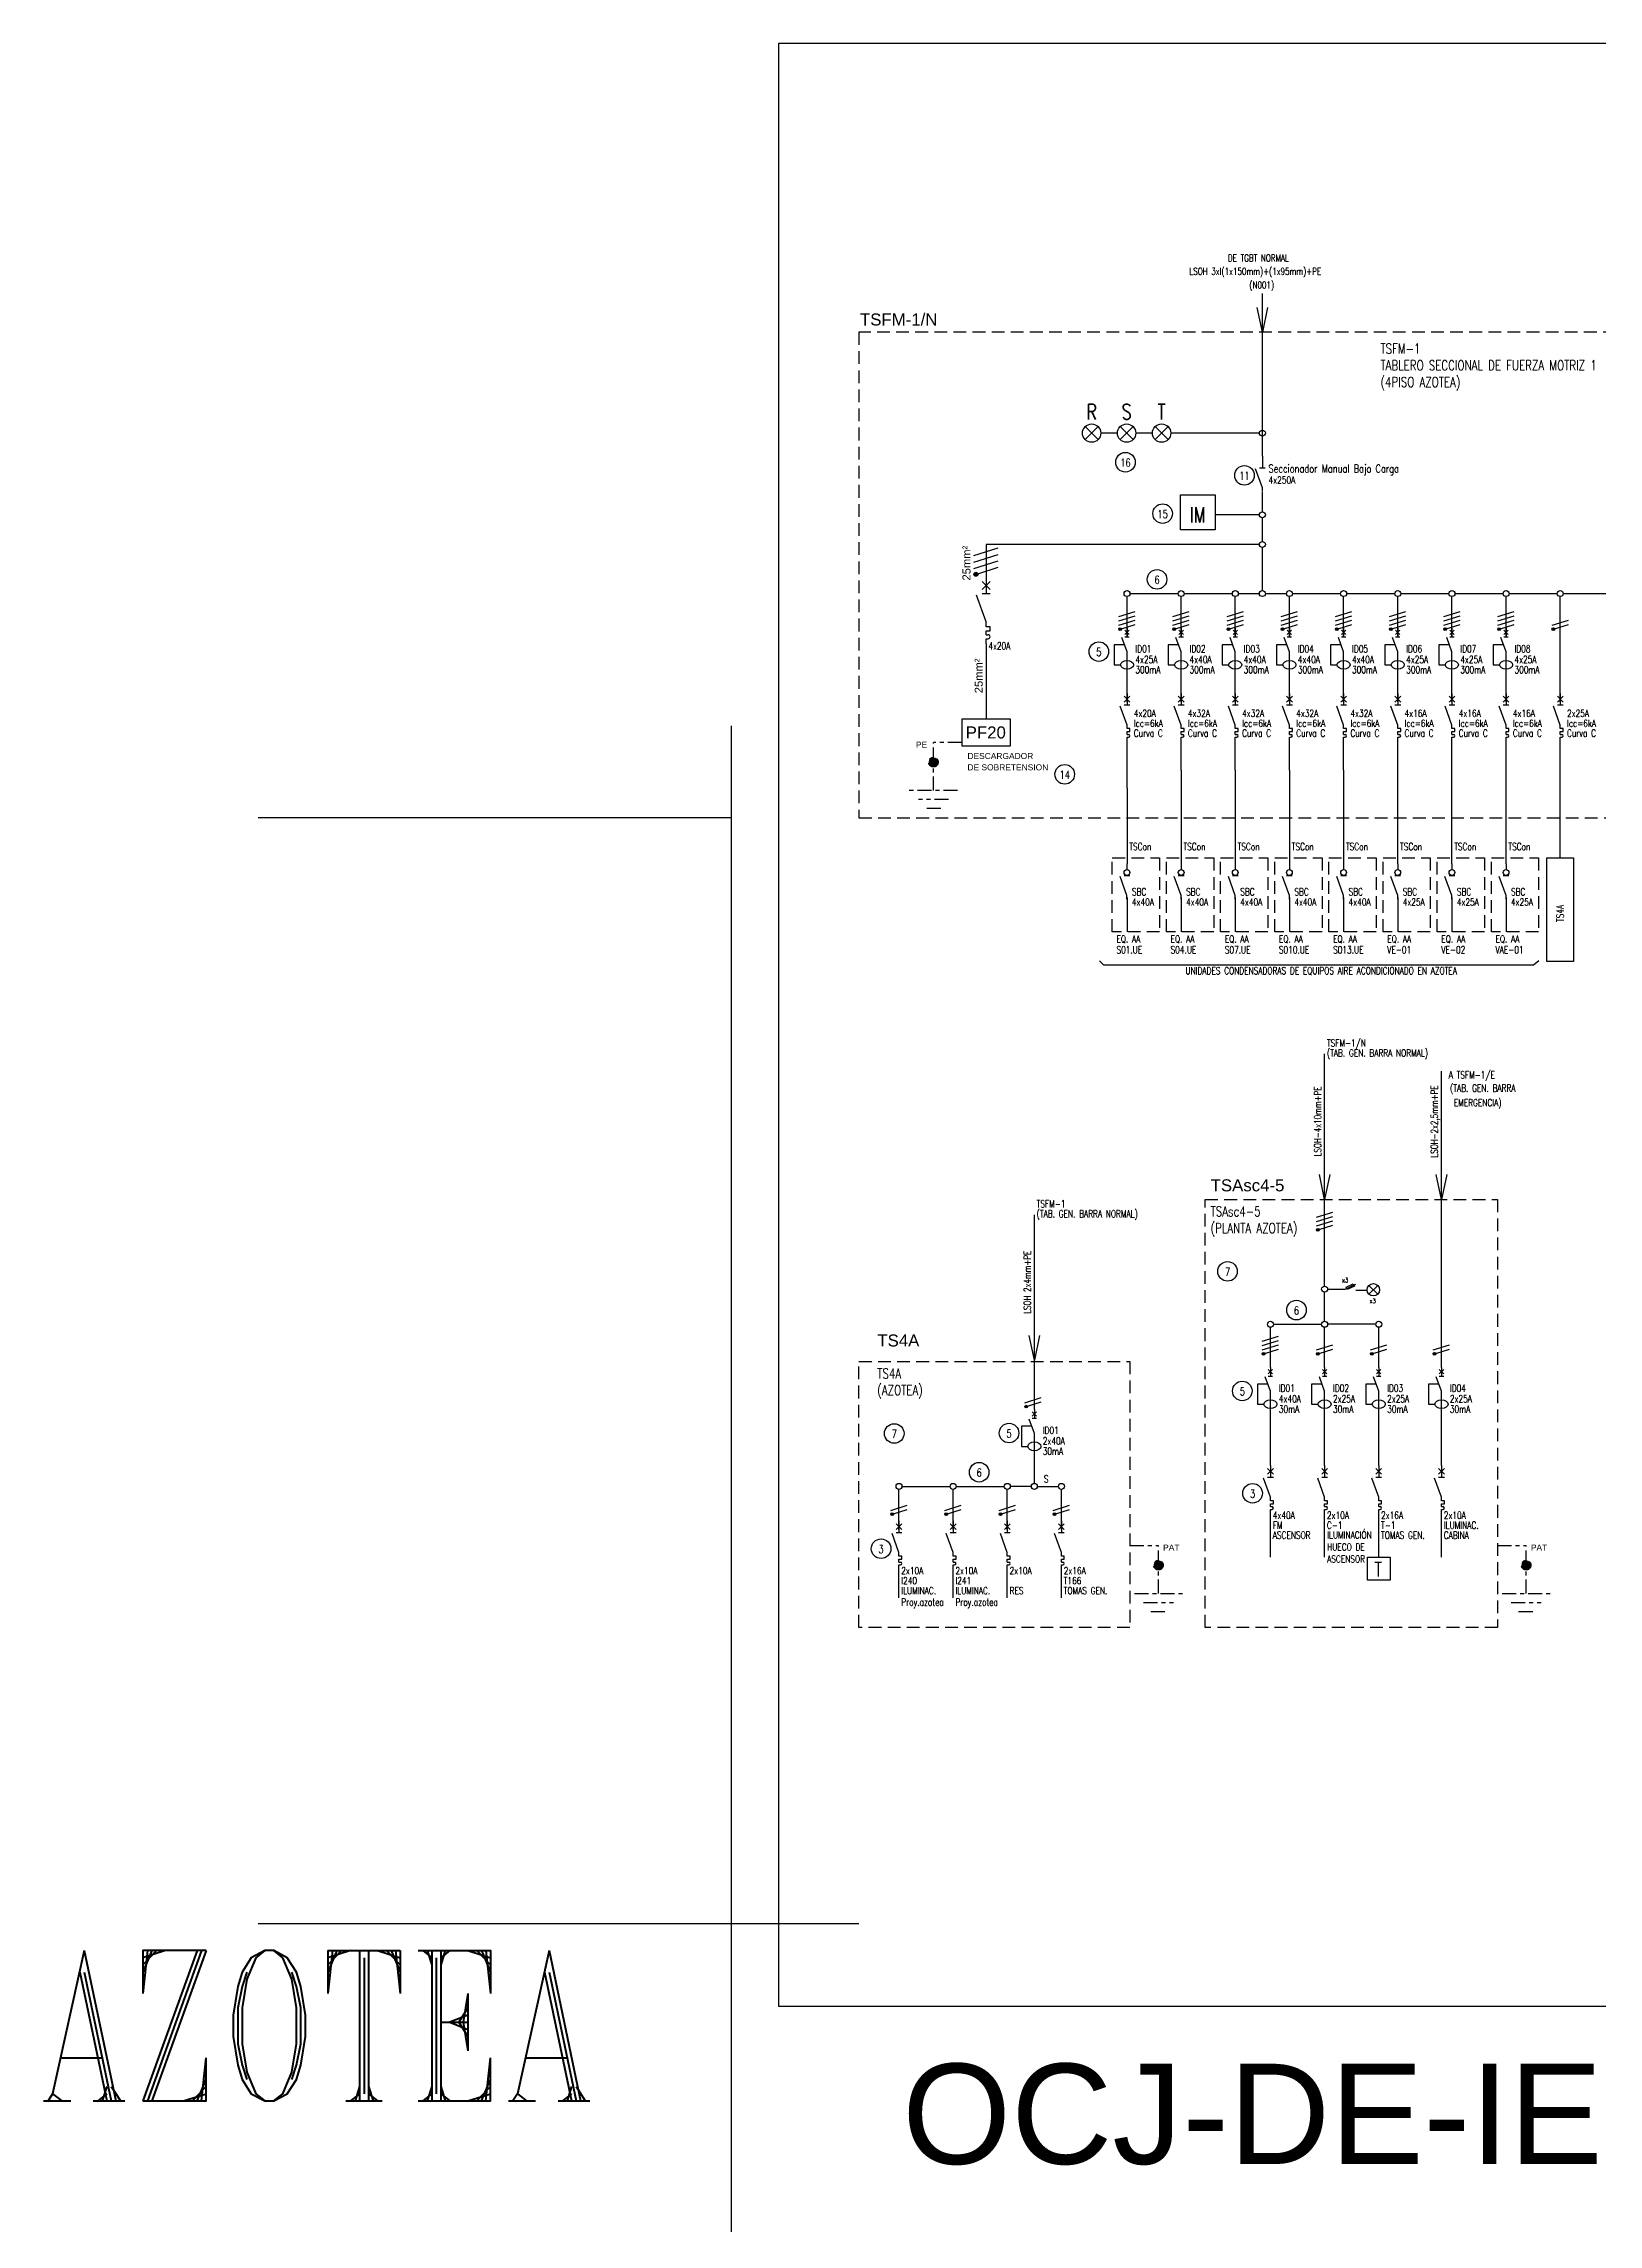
# Model space of a CAD drawing. Extents: x 3521 to 3783, y 1252 to 1654.
# Drawn here: x 3558 to 3596.7, y 1600.1 to 1654.5 of the extents above; entities that cross this region are included whole.
import ezdxf
from ezdxf.enums import TextEntityAlignment as Align

# ---------------------------------------------------------------- set-up
doc = ezdxf.new("R2010")
doc.units = 0
doc.linetypes.add('OCJ-ESQUEMAS UNIFILARES-CORREGIDOS IDO-REV.br$0$DASHED', pattern=[19.05, 12.7, -6.35])
doc.linetypes.add('OCJ-ESQUEMAS UNIFILARES-CORREGIDOS IDO-REV.br$0$EJE_5', pattern=[7.1, 5, -1, 0.1, -1])
for name, color, linetype in [('OCJ-ESQUEMAS UNIFILARES-CORREGIDOS IDO-REV.br$0$00-IE', 1, 'Continuous'), ('OCJ-ESQUEMAS UNIFILARES-CORREGIDOS IDO-REV.br$0$00-IE-CABLES', 10, 'Continuous'), ('OCJ-ESQUEMAS UNIFILARES-CORREGIDOS IDO-REV.br$0$01-ELE-APARATOS', 170, 'Continuous'), ('OCJ-ESQUEMAS UNIFILARES-CORREGIDOS IDO-REV.br$0$CABLES', 10, 'Continuous'), ('OCJ-ESQUEMAS UNIFILARES-CORREGIDOS IDO-REV.br$0$ELECTRIC', 4, 'Continuous'), ('OCJ-ESQUEMAS UNIFILARES-CORREGIDOS IDO-REV.br$0$NOMBRE DE PLANOS', 6, 'Continuous'), ('OCJ-ESQUEMAS UNIFILARES-CORREGIDOS IDO-REV.br$0$PAT', 80, 'Continuous'), ('OCJ-ESQUEMAS UNIFILARES-CORREGIDOS IDO-REV.br$0$TEXTO', 7, 'Continuous'), ('OCJ-ESQUEMAS UNIFILARES-CORREGIDOS IDO-REV.br$0$Textos', 4, 'Continuous')]:
    doc.layers.add(name, color=color, linetype=linetype)
doc.styles.add('OCJ-ESQUEMAS UNIFILARES-CORREGIDOS IDO-REV.br$0$ARIAL', font='arial.ttf', dxfattribs={"height": 0.2})
doc.styles.add('OCJ-ESQUEMAS UNIFILARES-CORREGIDOS IDO-REV.br$0$COTAS', font='sanss___.ttf', dxfattribs={"width": 0.7})
doc.styles.add('OCJ-ESQUEMAS UNIFILARES-CORREGIDOS IDO-REV.br$0$Electricidad', font='ROMANS.SHX', dxfattribs={"width": 0.75, "height": 0.175})
doc.styles.add('OCJ-ESQUEMAS UNIFILARES-CORREGIDOS IDO-REV.br$0$ROMANT', font='ROMANT.shx', dxfattribs={"width": 0.7})
doc.styles.add('OCJ-ESQUEMAS UNIFILARES-CORREGIDOS IDO-REV.br$0$Standard', font='arial.ttf')

# ---------------------------------------------------------------- blocks, each defined once
blk = doc.blocks.new('OCJ-ESQUEMAS UNIFILARES-CORREGIDOS IDO-REV.br$0$Unif-Interruptor-Term')
for p, q in [((0, -1.013), (0.045, -1.013)), ((0, -1.103), (0.045, -1.103))]:
    blk.add_line(p, q)
for points in [[(-0.09, 0.177), (0.09, -0.003)], [(-0.09, -0.003), (0.09, 0.177)], [(0, 0.267), (0, -0.093)], [(0, -0.72), (-0.215, -0.128)], [(-0.09, -0.093), (0.09, -0.093)], [(0, -0.833), (0, -0.72)], [(0, -0.923), (0.09, -0.923), (0.09, -0.833), (0, -0.833)], [(0, -1.013), (0, -0.923)], [(0, -1.215), (0, -1.103)]]:
    blk.add_lwpolyline(points)
blk.add_arc((0.045, -1.058), 0.045, 270, 90)
blk = doc.blocks.new('OCJ-ESQUEMAS UNIFILARES-CORREGIDOS IDO-REV.br$0$Unif-Interruptor-Dif')
for points in [[(-0.068, 0.11), (0.068, -0.025)], [(-0.068, -0.025), (0.068, 0.11)], [(0, 0.177), (0, -0.093)], [(-0.081, -0.343), (-0.405, -0.343), (-0.405, -0.97), (-0.202, -0.97)], [(0, -0.565), (-0.162, -0.121)], [(-0.068, -0.093), (0.068, -0.093)], [(0, -1.308), (0, -0.565)]]:
    blk.add_lwpolyline(points)
blk.add_ellipse((0, -0.97), major_axis=(0.203, 0), ratio=0.670814)
blk = doc.blocks.new('OCJ-ESQUEMAS UNIFILARES-CORREGIDOS IDO-REV.br$0$ITM')
at = {"layer": 'OCJ-ESQUEMAS UNIFILARES-CORREGIDOS IDO-REV.br$0$01-ELE-APARATOS'}
for p, q in [((0, 0.225), (0.05, 0.225)), ((0, 0.125), (0.05, 0.125))]:
    blk.add_line(p, q, dxfattribs=at)
for points in [[(0, 1.65), (0, 1.25)], [(0, 0.55), (-0.239, 1.208)], [(-0.1, 1.55), (0.1, 1.35)], [(-0.1, 1.35), (0.1, 1.55)], [(-0.1, 1.25), (0.1, 1.25)], [(0, 0.425), (0, 0.55)], [(0, 0.325), (0.1, 0.325), (0.1, 0.425), (0, 0.425)], [(0, 0.225), (0, 0.325)], [(0, 0), (0, 0.125)]]:
    blk.add_lwpolyline(points, dxfattribs=at)
blk.add_arc((0.05, 0.175), 0.05, 270, 90, dxfattribs=at)
blk = doc.blocks.new('OCJ-ESQUEMAS UNIFILARES-CORREGIDOS IDO-REV.br$0$SBC')
at = {"layer": 'OCJ-ESQUEMAS UNIFILARES-CORREGIDOS IDO-REV.br$0$01-ELE-APARATOS'}
for points in [[(3994.316, 1556.345), (3994.316, 1556.201)], [(3994.316, 1555.554), (3994.144, 1556.028)], [(3994.244, 1556.057), (3994.388, 1556.057)], [(3994.316, 1555.464), (3994.316, 1555.554)]]:
    blk.add_lwpolyline(points, dxfattribs=at)
blk.add_circle((3994.316, 1556.129), 0.072, dxfattribs=at)
blk = doc.blocks.new('OCJ-ESQUEMAS UNIFILARES-CORREGIDOS IDO-REV.br$0$A$C7AFF483F')
for points in [[(0, 0.09), (-0.172, 0.564)], [(-0.072, 0.592), (0.072, 0.592)], [(0, 0.88), (0, 0.592)], [(0, 0), (0, 0.09)]]:
    blk.add_lwpolyline(points)

msp = doc.modelspace()

# ---------------------------------------------------------------- hatches: boundary and pattern name
at = {"layer": 'OCJ-ESQUEMAS UNIFILARES-CORREGIDOS IDO-REV.br$0$00-IE-CABLES'}
for points in [[(3584.778, 1639.836, 1), (3584.833, 1639.876, 1)], [(3586.128, 1639.836, 1), (3586.183, 1639.876, 1)], [(3587.478, 1639.836, 1), (3587.533, 1639.876, 1)], [(3588.828, 1639.836, 1), (3588.883, 1639.876, 1)], [(3590.178, 1639.836, 1), (3590.233, 1639.876, 1)], [(3591.528, 1639.836, 1), (3591.583, 1639.876, 1)], [(3592.878, 1639.836, 1), (3592.933, 1639.876, 1)], [(3594.228, 1639.836, 1), (3594.283, 1639.876, 1)], [(3595.578, 1639.836, 1), (3595.633, 1639.876, 1)], [(3589.704, 1624.857, 1), (3589.759, 1624.897, 1)], [(3588.354, 1621.767, 1), (3588.409, 1621.807, 1)], [(3589.704, 1621.767, 1), (3589.759, 1621.807, 1)], [(3591.054, 1621.767, 1), (3591.109, 1621.807, 1)], [(3592.618, 1621.767, 1), (3592.673, 1621.807, 1)], [(3582.436, 1620.45, 1), (3582.491, 1620.49, 1)], [(3579.094, 1617.766, 1), (3579.148, 1617.806, 1)], [(3580.444, 1617.766, 1), (3580.498, 1617.806, 1)], [(3581.794, 1617.766, 1), (3581.848, 1617.806, 1)], [(3583.144, 1617.766, 1), (3583.198, 1617.806, 1)]]:
    msp.add_hatch(color=256, dxfattribs=at).paths.add_polyline_path(points)
at = {"layer": 'OCJ-ESQUEMAS UNIFILARES-CORREGIDOS IDO-REV.br$0$CABLES'}
msp.add_hatch(color=256, dxfattribs=at).paths.add_polyline_path([(3581.249, 1641.254, 1), (3581.169, 1641.195, 1)])
at = {"layer": 'OCJ-ESQUEMAS UNIFILARES-CORREGIDOS IDO-REV.br$0$PAT', "linetype": 'OCJ-ESQUEMAS UNIFILARES-CORREGIDOS IDO-REV.br$0$EJE_5', "ltscale": 0.07}
h = msp.add_hatch(color=256, dxfattribs=at)
h.paths.add_polyline_path([(3580.03, 1636.539), (3580.27, 1636.539, 1)])
h.paths.add_polyline_path([(3580.27, 1636.539), (3580.15, 1636.539), (3580.15, 1636.419, 0.414214)])
h.paths.add_polyline_path([(3580.15, 1636.539), (3580.03, 1636.539, 0.414214), (3580.15, 1636.419)])
h = msp.add_hatch(color=256, dxfattribs=at)
h.paths.add_polyline_path([(3585.88, 1616.518), (3585.64, 1616.518, -1)])
h.paths.add_polyline_path([(3585.64, 1616.518), (3585.76, 1616.518), (3585.76, 1616.398, -0.414214)])
h.paths.add_polyline_path([(3585.76, 1616.518), (3585.88, 1616.518, -0.414214), (3585.76, 1616.398)])
h = msp.add_hatch(color=256, dxfattribs=at)
h.paths.add_polyline_path([(3595.048, 1616.518), (3594.808, 1616.518, -1)])
h.paths.add_polyline_path([(3594.808, 1616.518), (3594.928, 1616.518), (3594.928, 1616.398, -0.414214)])
h.paths.add_polyline_path([(3594.928, 1616.518), (3595.048, 1616.518, -0.414214), (3594.928, 1616.398)])

# ---------------------------------------------------------------- linework, layer by layer
at = {"layer": 'OCJ-ESQUEMAS UNIFILARES-CORREGIDOS IDO-REV.br$0$00-IE'}
for p, q in [((3588.278, 1641.968), (3581.463, 1641.968)), ((3581.463, 1641.968), (3581.463, 1641.142)), ((3581.463, 1639.492), (3581.463, 1637.621))]:
    msp.add_line(p, q, dxfattribs=at)
for points in [[(3589.977, 1623.4), (3590.413, 1623.4), (3590.682, 1623.525)], [(3590.685, 1623.378), (3590.963, 1623.378)]]:
    msp.add_lwpolyline(points, dxfattribs=at)
msp.add_lwpolyline([(3590.437, 1623.446), (3590.618, 1623.529), (3590.645, 1623.471), (3590.464, 1623.388)], close=True, dxfattribs=at)
at = {"layer": 'OCJ-ESQUEMAS UNIFILARES-CORREGIDOS IDO-REV.br$0$00-IE-CABLES'}
for p, q in [((3588.352, 1644.168), (3588.352, 1645.17)), ((3584.737, 1644.743), (3584.323, 1644.743)), ((3585.609, 1644.743), (3585.195, 1644.743)), ((3588.278, 1644.743), (3586.066, 1644.743)), ((3588.352, 1642.78), (3588.352, 1643.27)), ((3588.278, 1642.706), (3587.172, 1642.706)), ((3588.352, 1642.042), (3588.352, 1642.632)), ((3588.352, 1640.817), (3588.352, 1641.894)), ((3584.977, 1639.667), (3584.977, 1640.669)), ((3585.051, 1640.743), (3586.253, 1640.743)), ((3586.327, 1639.667), (3586.327, 1640.669)), ((3586.401, 1640.743), (3587.603, 1640.743)), ((3587.677, 1639.667), (3587.677, 1640.669)), ((3587.751, 1640.743), (3588.278, 1640.743)), ((3587.751, 1640.743), (3588.278, 1640.743)), ((3588.426, 1640.743), (3588.953, 1640.743)), ((3589.027, 1639.667), (3589.027, 1640.669)), ((3589.101, 1640.743), (3590.303, 1640.743)), ((3590.377, 1639.667), (3590.377, 1640.669)), ((3590.451, 1640.743), (3591.653, 1640.743)), ((3591.727, 1639.667), (3591.727, 1640.669)), ((3591.801, 1640.743), (3593.003, 1640.743)), ((3593.077, 1639.667), (3593.077, 1640.669)), ((3593.151, 1640.743), (3594.353, 1640.743)), ((3594.427, 1639.667), (3594.427, 1640.669)), ((3594.501, 1640.743), (3595.703, 1640.743)), ((3595.777, 1638.843), (3595.777, 1640.669)), ((3595.851, 1640.743), (3597.053, 1640.743)), ((3584.977, 1638.041), (3584.977, 1638.843)), ((3586.327, 1638.041), (3586.327, 1638.843)), ((3587.677, 1638.041), (3587.677, 1638.843)), ((3589.027, 1638.041), (3589.027, 1638.843)), ((3590.377, 1638.041), (3590.377, 1638.843)), ((3591.727, 1638.041), (3591.727, 1638.843)), ((3593.077, 1638.041), (3593.077, 1638.843)), ((3594.427, 1638.041), (3594.427, 1638.843)), ((3595.777, 1638.041), (3595.777, 1638.843)), ((3575.107, 1637.447), (3575.107, 1285.628)), ((3584.977, 1636.34), (3584.977, 1637.142)), ((3584.977, 1635.895), (3584.977, 1636.697)), ((3586.327, 1636.34), (3586.327, 1637.142)), ((3587.677, 1636.34), (3587.677, 1637.142)), ((3589.027, 1636.34), (3589.027, 1637.142)), ((3590.377, 1636.34), (3590.377, 1637.142)), ((3591.727, 1634.004), (3591.727, 1637.142)), ((3593.077, 1634.004), (3593.077, 1637.142)), ((3594.427, 1634.004), (3594.427, 1637.142)), ((3595.777, 1634.152), (3595.777, 1637.142)), ((3586.327, 1636.34), (3586.327, 1634.004)), ((3587.677, 1636.34), (3587.677, 1634.004)), ((3589.027, 1636.34), (3589.027, 1634.004)), ((3590.377, 1636.34), (3590.377, 1634.004)), ((3584.977, 1635.895), (3584.977, 1634.004)), ((3575.107, 1635.151), (3563.321, 1635.151)), ((3575.107, 1635.151), (3563.321, 1635.151)), ((3584.977, 1633.165), (3584.977, 1632.306)), ((3586.327, 1633.165), (3586.327, 1632.306)), ((3587.677, 1633.165), (3587.677, 1632.306)), ((3589.027, 1633.165), (3589.027, 1632.306)), ((3590.377, 1633.165), (3590.377, 1632.306)), ((3591.727, 1633.165), (3591.727, 1632.306)), ((3593.077, 1633.165), (3593.077, 1632.306)), ((3594.427, 1633.165), (3594.427, 1632.306)), ((3589.903, 1623.474), (3589.903, 1629.264)), ((3592.817, 1621.448), (3592.817, 1628.838)), ((3582.667, 1620.398), (3582.667, 1625.255)), ((3589.903, 1622.598), (3589.903, 1623.326)), ((3588.553, 1621.448), (3588.553, 1622.45)), ((3588.627, 1622.524), (3589.829, 1622.524)), ((3589.903, 1621.448), (3589.903, 1622.45)), ((3591.179, 1622.524), (3589.977, 1622.524)), ((3591.253, 1621.448), (3591.253, 1622.45)), ((3592.817, 1621.448), (3592.817, 1622.45)), ((3592.817, 1621.448), (3592.817, 1622.45)), ((3588.553, 1619.002), (3588.553, 1620.289)), ((3589.903, 1619.002), (3589.903, 1620.289)), ((3591.253, 1619.002), (3591.253, 1620.289)), ((3592.817, 1619.002), (3592.817, 1620.289)), ((3582.667, 1618.556), (3582.667, 1619.358)), ((3579.292, 1617.406), (3579.292, 1618.408)), ((3579.366, 1618.482), (3580.568, 1618.482)), ((3580.642, 1617.406), (3580.642, 1618.408)), ((3580.716, 1618.482), (3581.918, 1618.482)), ((3581.992, 1617.406), (3581.992, 1618.408)), ((3582.593, 1618.482), (3582.066, 1618.482)), ((3582.741, 1618.482), (3583.268, 1618.482)), ((3583.342, 1617.406), (3583.342, 1618.408)), ((3588.553, 1616.716), (3588.553, 1617.889)), ((3589.903, 1616.716), (3589.903, 1617.889)), ((3591.253, 1616.716), (3591.253, 1617.889)), ((3592.817, 1616.716), (3592.817, 1617.889)), ((3579.292, 1615.705), (3579.292, 1616.507)), ((3580.642, 1615.705), (3580.642, 1616.507)), ((3581.992, 1615.705), (3581.992, 1616.507)), ((3583.342, 1615.705), (3583.342, 1616.507)), ((3575.107, 1607.578), (3563.321, 1607.578)), ((3578.295, 1607.578), (3566.509, 1607.578))]:
    msp.add_line(p, q, dxfattribs=at)
for points in [[(3588.352, 1644.743), (3588.352, 1648.221)], [(3588.482, 1647.879), (3588.352, 1647.261), (3588.221, 1647.879)], [(3584.773, 1640.17), (3585.18, 1640.299)], [(3584.773, 1640.062), (3585.18, 1640.191)], [(3584.773, 1639.954), (3585.18, 1640.083)], [(3584.837, 1639.866), (3585.18, 1639.975)], [(3586.123, 1640.17), (3586.53, 1640.299)], [(3586.123, 1640.062), (3586.53, 1640.191)], [(3586.123, 1639.954), (3586.53, 1640.083)], [(3586.187, 1639.866), (3586.53, 1639.975)], [(3587.473, 1640.17), (3587.88, 1640.299)], [(3587.473, 1640.062), (3587.88, 1640.191)], [(3587.473, 1639.954), (3587.88, 1640.083)], [(3587.537, 1639.866), (3587.88, 1639.975)], [(3588.823, 1640.17), (3589.23, 1640.299)], [(3588.823, 1640.062), (3589.23, 1640.191)], [(3588.823, 1639.954), (3589.23, 1640.083)], [(3588.887, 1639.866), (3589.23, 1639.975)], [(3590.173, 1640.17), (3590.58, 1640.299)], [(3590.173, 1640.062), (3590.58, 1640.191)], [(3590.173, 1639.954), (3590.58, 1640.083)], [(3590.237, 1639.866), (3590.58, 1639.975)], [(3591.523, 1640.17), (3591.93, 1640.299)], [(3591.523, 1640.062), (3591.93, 1640.191)], [(3591.523, 1639.954), (3591.93, 1640.083)], [(3591.587, 1639.866), (3591.93, 1639.975)], [(3592.873, 1640.17), (3593.28, 1640.299)], [(3592.873, 1640.062), (3593.28, 1640.191)], [(3592.873, 1639.954), (3593.28, 1640.083)], [(3592.937, 1639.866), (3593.28, 1639.975)], [(3594.223, 1640.17), (3594.63, 1640.299)], [(3594.223, 1640.062), (3594.63, 1640.191)], [(3594.223, 1639.954), (3594.63, 1640.083)], [(3594.287, 1639.866), (3594.63, 1639.975)], [(3595.573, 1639.954), (3595.98, 1640.083)], [(3595.637, 1639.866), (3595.98, 1639.975)], [(3590.034, 1626.256), (3589.903, 1625.638), (3589.772, 1626.256)], [(3592.948, 1626.256), (3592.817, 1625.638), (3592.686, 1626.256)], [(3589.699, 1625.191), (3590.106, 1625.32)], [(3589.699, 1625.083), (3590.106, 1625.212)], [(3589.699, 1624.975), (3590.106, 1625.104)], [(3589.764, 1624.887), (3590.106, 1624.996)], [(3582.798, 1622.248), (3582.667, 1621.63), (3582.536, 1622.248)], [(3588.349, 1622.101), (3588.756, 1622.229)], [(3588.349, 1621.993), (3588.756, 1622.121)], [(3588.349, 1621.885), (3588.756, 1622.013)], [(3589.699, 1621.885), (3590.106, 1622.013)], [(3591.049, 1621.885), (3591.456, 1622.013)], [(3592.613, 1621.885), (3593.02, 1622.013)], [(3588.414, 1621.797), (3588.756, 1621.905)], [(3589.764, 1621.797), (3590.106, 1621.905)], [(3591.114, 1621.797), (3591.456, 1621.905)], [(3592.678, 1621.797), (3593.02, 1621.905)], [(3582.431, 1620.568), (3582.839, 1620.697)], [(3582.496, 1620.48), (3582.839, 1620.589)], [(3579.089, 1617.884), (3579.496, 1618.013)], [(3579.153, 1617.796), (3579.496, 1617.905)], [(3580.439, 1617.884), (3580.846, 1618.013)], [(3580.503, 1617.796), (3580.846, 1617.905)], [(3581.789, 1617.884), (3582.196, 1618.013)], [(3581.853, 1617.796), (3582.196, 1617.905)], [(3583.139, 1617.884), (3583.546, 1618.013)], [(3583.203, 1617.796), (3583.546, 1617.905)]]:
    msp.add_lwpolyline(points, dxfattribs=at)
at = {"layer": 'OCJ-ESQUEMAS UNIFILARES-CORREGIDOS IDO-REV.br$0$00-IE-CABLES', "color": 3}
msp.add_lwpolyline([(3580.864, 1637.621), (3582.061, 1637.621), (3582.061, 1636.94), (3580.864, 1636.94)], close=True, dxfattribs=at)
at = {"layer": 'OCJ-ESQUEMAS UNIFILARES-CORREGIDOS IDO-REV.br$0$00-IE-CABLES'}
for centre, radius in [((3588.352, 1644.743), 0.0741), ((3588.352, 1642.706), 0.0741), ((3588.352, 1641.968), 0.0741), ((3584.977, 1640.743), 0.0741), ((3586.327, 1640.743), 0.0741), ((3587.677, 1640.743), 0.0741), ((3588.352, 1640.743), 0.0741), ((3589.027, 1640.743), 0.0741), ((3590.377, 1640.743), 0.0741), ((3591.727, 1640.743), 0.0741), ((3593.077, 1640.743), 0.0741), ((3594.427, 1640.743), 0.0741), ((3595.777, 1640.743), 0.0741), ((3584.805, 1639.856), 0.0338), ((3586.155, 1639.856), 0.0338), ((3587.505, 1639.856), 0.0338), ((3588.855, 1639.856), 0.0338), ((3590.205, 1639.856), 0.0338), ((3591.555, 1639.856), 0.0338), ((3592.905, 1639.856), 0.0338), ((3594.255, 1639.856), 0.0338), ((3595.605, 1639.856), 0.0338), ((3589.732, 1624.877), 0.0338), ((3589.903, 1623.4), 0.0741), ((3588.553, 1622.524), 0.0741), ((3589.903, 1622.524), 0.0741), ((3591.253, 1622.524), 0.0741), ((3588.382, 1621.787), 0.0338), ((3589.732, 1621.787), 0.0338), ((3591.082, 1621.787), 0.0338), ((3592.645, 1621.787), 0.0338), ((3582.464, 1620.47), 0.0338), ((3579.292, 1618.482), 0.0741), ((3580.642, 1618.482), 0.0741), ((3581.992, 1618.482), 0.0741), ((3582.667, 1618.482), 0.0741), ((3583.342, 1618.482), 0.0741), ((3579.121, 1617.786), 0.0338), ((3580.471, 1617.786), 0.0338), ((3581.821, 1617.786), 0.0338), ((3583.171, 1617.786), 0.0338)]:
    msp.add_circle(centre, radius, dxfattribs=at)
at = {"layer": 'OCJ-ESQUEMAS UNIFILARES-CORREGIDOS IDO-REV.br$0$01-ELE-APARATOS'}
for p, q in [((3584.256, 1644.582), (3583.933, 1644.905)), ((3583.933, 1644.582), (3584.256, 1644.905)), ((3585.128, 1644.582), (3584.804, 1644.905)), ((3584.804, 1644.582), (3585.128, 1644.905)), ((3585.999, 1644.582), (3585.676, 1644.905)), ((3585.676, 1644.582), (3585.999, 1644.905)), ((3591.227, 1623.275), (3591.009, 1623.493)), ((3591.009, 1623.275), (3591.227, 1623.493))]:
    msp.add_line(p, q, dxfattribs=at)
for points in [[(3586.311, 1643.203), (3587.172, 1643.203), (3587.172, 1642.334), (3586.311, 1642.334)], [(3590.969, 1616.716), (3591.537, 1616.716), (3591.537, 1616.142), (3590.969, 1616.142)]]:
    msp.add_lwpolyline(points, close=True, dxfattribs=at)
for centre, radius in [((3584.095, 1644.743), 0.229), ((3584.966, 1644.743), 0.229), ((3585.838, 1644.743), 0.229), ((3591.118, 1623.384), 0.154)]:
    msp.add_circle(centre, radius, dxfattribs=at)
at = {"layer": 'OCJ-ESQUEMAS UNIFILARES-CORREGIDOS IDO-REV.br$0$CABLES'}
for points in [[(3581.161, 1641.689), (3581.764, 1641.88)], [(3581.161, 1641.529), (3581.764, 1641.72)], [(3581.161, 1641.369), (3581.764, 1641.56)], [(3581.257, 1641.239), (3581.764, 1641.4)]]:
    msp.add_lwpolyline(points, dxfattribs=at)
msp.add_circle((3581.209, 1641.224), 0.05, dxfattribs=at)
at = {"layer": 'OCJ-ESQUEMAS UNIFILARES-CORREGIDOS IDO-REV.br$0$ELECTRIC'}
for p, q in [((3595.442, 1634.152), (3596.111, 1634.152)), ((3595.442, 1631.569), (3595.442, 1634.152)), ((3596.111, 1634.152), (3596.111, 1631.569)), ((3596.111, 1631.569), (3595.442, 1631.569))]:
    msp.add_line(p, q, dxfattribs=at)
at = {"layer": 'OCJ-ESQUEMAS UNIFILARES-CORREGIDOS IDO-REV.br$0$ELECTRIC', "linetype": 'OCJ-ESQUEMAS UNIFILARES-CORREGIDOS IDO-REV.br$0$DASHED', "ltscale": 0.025}
for points in [[(3578.295, 1635.151), (3614.783, 1635.151), (3614.783, 1647.261), (3578.295, 1647.261)], [(3584.61, 1634.152), (3585.788, 1634.152), (3585.788, 1632.306), (3584.61, 1632.306)], [(3585.96, 1634.152), (3587.138, 1634.152), (3587.138, 1632.306), (3585.96, 1632.306)], [(3587.31, 1634.152), (3588.488, 1634.152), (3588.488, 1632.306), (3587.31, 1632.306)], [(3588.66, 1634.152), (3589.838, 1634.152), (3589.838, 1632.306), (3588.66, 1632.306)], [(3590.01, 1634.152), (3591.188, 1634.152), (3591.188, 1632.306), (3590.01, 1632.306)], [(3591.36, 1634.152), (3592.538, 1634.152), (3592.538, 1632.306), (3591.36, 1632.306)], [(3592.71, 1634.152), (3593.888, 1634.152), (3593.888, 1632.306), (3592.71, 1632.306)], [(3594.06, 1634.152), (3595.238, 1634.152), (3595.238, 1632.306), (3594.06, 1632.306)], [(3586.926, 1625.638), (3594.214, 1625.638), (3594.214, 1614.962), (3586.926, 1614.962)], [(3578.295, 1621.596), (3585.045, 1621.596), (3585.045, 1614.962), (3578.295, 1614.962)]]:
    msp.add_lwpolyline(points, close=True, dxfattribs=at)
at = {"layer": 'OCJ-ESQUEMAS UNIFILARES-CORREGIDOS IDO-REV.br$0$NOMBRE DE PLANOS'}
msp.add_lwpolyline([(3576.292, 1605.52), (3656.1, 1605.52), (3656.1, 1654.455), (3576.292, 1654.455)], close=True, dxfattribs=at)
at = {"layer": 'OCJ-ESQUEMAS UNIFILARES-CORREGIDOS IDO-REV.br$0$PAT', "linetype": 'OCJ-ESQUEMAS UNIFILARES-CORREGIDOS IDO-REV.br$0$EJE_5', "ltscale": 0.07}
for p, q in [((3580.864, 1637.026), (3580.15, 1637.026)), ((3580.15, 1636.556), (3580.15, 1637.026)), ((3580.15, 1635.831), (3580.15, 1636.539)), ((3580.75, 1635.831), (3579.55, 1635.831)), ((3580.525, 1635.606), (3579.775, 1635.606)), ((3580.338, 1635.381), (3579.963, 1635.381)), ((3585.045, 1617.005), (3585.76, 1617.005)), ((3585.76, 1616.534), (3585.76, 1617.005)), ((3594.214, 1617.005), (3594.928, 1617.005)), ((3594.928, 1616.534), (3594.928, 1617.005)), ((3585.76, 1615.809), (3585.76, 1616.518)), ((3594.928, 1615.809), (3594.928, 1616.518)), ((3585.16, 1615.809), (3586.36, 1615.809)), ((3585.385, 1615.584), (3586.135, 1615.584)), ((3594.328, 1615.809), (3595.528, 1615.809)), ((3594.553, 1615.584), (3595.303, 1615.584)), ((3585.572, 1615.359), (3585.947, 1615.359)), ((3594.74, 1615.359), (3595.115, 1615.359))]:
    msp.add_line(p, q, dxfattribs=at)
for centre in [(3580.15, 1636.539), (3580.15, 1636.539), (3585.76, 1616.518), (3585.76, 1616.518), (3594.928, 1616.518), (3594.928, 1616.518)]:
    msp.add_circle(centre, 0.12, dxfattribs=at)
at = {"layer": 'OCJ-ESQUEMAS UNIFILARES-CORREGIDOS IDO-REV.br$0$TEXTO'}
msp.add_lwpolyline([(3595.246, 1631.586), (3595.109, 1631.48), (3584.398, 1631.48), (3584.292, 1631.586)], dxfattribs=at)
for centre in [(3584.938, 1644.018), (3587.905, 1643.69), (3585.865, 1642.736), (3585.726, 1641.096), (3584.275, 1639.296), (3583.424, 1636.236), (3587.483, 1623.842), (3589.201, 1622.877), (3587.851, 1620.861), (3579.174, 1619.8), (3582.036, 1619.811), (3581.29, 1618.835), (3588.107, 1618.309), (3578.846, 1616.927)]:
    msp.add_circle(centre, 0.244, dxfattribs=at)

# ---------------------------------------------------------------- block references
for p in [(-409.34, 77.659), (-407.99, 77.659), (-406.64, 77.659), (-405.29, 77.659), (-403.94, 77.659), (-402.59, 77.659), (-401.24, 77.659), (-399.89, 77.659)]:
    msp.add_blockref('OCJ-ESQUEMAS UNIFILARES-CORREGIDOS IDO-REV.br$0$SBC', p)
at = {"layer": 'OCJ-ESQUEMAS UNIFILARES-CORREGIDOS IDO-REV.br$0$01-ELE-APARATOS'}
for name, p in [('OCJ-ESQUEMAS UNIFILARES-CORREGIDOS IDO-REV.br$0$A$C7AFF483F', (3588.352, 1643.288)), ('OCJ-ESQUEMAS UNIFILARES-CORREGIDOS IDO-REV.br$0$ITM', (3581.463, 1639.492))]:
    msp.add_blockref(name, p, dxfattribs=at)
at = {"layer": 'OCJ-ESQUEMAS UNIFILARES-CORREGIDOS IDO-REV.br$0$01-ELE-APARATOS', "xscale": 0.7999999999999546, "yscale": 0.7999999999999546, "zscale": 0.7999999999999546}
for name, p in [('OCJ-ESQUEMAS UNIFILARES-CORREGIDOS IDO-REV.br$0$Unif-Interruptor-Dif', (3584.977, 1639.741)), ('OCJ-ESQUEMAS UNIFILARES-CORREGIDOS IDO-REV.br$0$Unif-Interruptor-Dif', (3586.327, 1639.741)), ('OCJ-ESQUEMAS UNIFILARES-CORREGIDOS IDO-REV.br$0$Unif-Interruptor-Dif', (3587.677, 1639.741)), ('OCJ-ESQUEMAS UNIFILARES-CORREGIDOS IDO-REV.br$0$Unif-Interruptor-Dif', (3589.027, 1639.741)), ('OCJ-ESQUEMAS UNIFILARES-CORREGIDOS IDO-REV.br$0$Unif-Interruptor-Dif', (3590.377, 1639.741)), ('OCJ-ESQUEMAS UNIFILARES-CORREGIDOS IDO-REV.br$0$Unif-Interruptor-Dif', (3591.727, 1639.741)), ('OCJ-ESQUEMAS UNIFILARES-CORREGIDOS IDO-REV.br$0$Unif-Interruptor-Dif', (3593.077, 1639.741)), ('OCJ-ESQUEMAS UNIFILARES-CORREGIDOS IDO-REV.br$0$Unif-Interruptor-Dif', (3594.427, 1639.741)), ('OCJ-ESQUEMAS UNIFILARES-CORREGIDOS IDO-REV.br$0$Unif-Interruptor-Term', (3584.977, 1638.041)), ('OCJ-ESQUEMAS UNIFILARES-CORREGIDOS IDO-REV.br$0$Unif-Interruptor-Term', (3586.327, 1638.041)), ('OCJ-ESQUEMAS UNIFILARES-CORREGIDOS IDO-REV.br$0$Unif-Interruptor-Term', (3587.677, 1638.041)), ('OCJ-ESQUEMAS UNIFILARES-CORREGIDOS IDO-REV.br$0$Unif-Interruptor-Term', (3589.027, 1638.041)), ('OCJ-ESQUEMAS UNIFILARES-CORREGIDOS IDO-REV.br$0$Unif-Interruptor-Term', (3590.377, 1638.041)), ('OCJ-ESQUEMAS UNIFILARES-CORREGIDOS IDO-REV.br$0$Unif-Interruptor-Term', (3591.727, 1638.041)), ('OCJ-ESQUEMAS UNIFILARES-CORREGIDOS IDO-REV.br$0$Unif-Interruptor-Term', (3593.077, 1638.041)), ('OCJ-ESQUEMAS UNIFILARES-CORREGIDOS IDO-REV.br$0$Unif-Interruptor-Term', (3594.427, 1638.041)), ('OCJ-ESQUEMAS UNIFILARES-CORREGIDOS IDO-REV.br$0$Unif-Interruptor-Term', (3595.777, 1638.041)), ('OCJ-ESQUEMAS UNIFILARES-CORREGIDOS IDO-REV.br$0$Unif-Interruptor-Dif', (3588.553, 1621.306)), ('OCJ-ESQUEMAS UNIFILARES-CORREGIDOS IDO-REV.br$0$Unif-Interruptor-Dif', (3589.903, 1621.306)), ('OCJ-ESQUEMAS UNIFILARES-CORREGIDOS IDO-REV.br$0$Unif-Interruptor-Dif', (3591.253, 1621.306)), ('OCJ-ESQUEMAS UNIFILARES-CORREGIDOS IDO-REV.br$0$Unif-Interruptor-Dif', (3592.817, 1621.306)), ('OCJ-ESQUEMAS UNIFILARES-CORREGIDOS IDO-REV.br$0$Unif-Interruptor-Dif', (3582.667, 1620.256)), ('OCJ-ESQUEMAS UNIFILARES-CORREGIDOS IDO-REV.br$0$Unif-Interruptor-Term', (3588.553, 1618.788)), ('OCJ-ESQUEMAS UNIFILARES-CORREGIDOS IDO-REV.br$0$Unif-Interruptor-Term', (3589.903, 1618.788)), ('OCJ-ESQUEMAS UNIFILARES-CORREGIDOS IDO-REV.br$0$Unif-Interruptor-Term', (3591.253, 1618.788)), ('OCJ-ESQUEMAS UNIFILARES-CORREGIDOS IDO-REV.br$0$Unif-Interruptor-Term', (3592.817, 1618.788)), ('OCJ-ESQUEMAS UNIFILARES-CORREGIDOS IDO-REV.br$0$Unif-Interruptor-Term', (3579.292, 1617.406)), ('OCJ-ESQUEMAS UNIFILARES-CORREGIDOS IDO-REV.br$0$Unif-Interruptor-Term', (3580.642, 1617.406)), ('OCJ-ESQUEMAS UNIFILARES-CORREGIDOS IDO-REV.br$0$Unif-Interruptor-Term', (3581.992, 1617.406)), ('OCJ-ESQUEMAS UNIFILARES-CORREGIDOS IDO-REV.br$0$Unif-Interruptor-Term', (3583.342, 1617.406))]:
    msp.add_blockref(name, p, dxfattribs=at)

# ---------------------------------------------------------------- texts
at = {"style": 'OCJ-ESQUEMAS UNIFILARES-CORREGIDOS IDO-REV.br$0$ROMANT', "width": 0.7}
msp.add_text('AZOTEA', height=3.75, dxfattribs=at).set_placement((3564.775, 1603.158), align=Align.CENTER)
at = {"layer": 'OCJ-ESQUEMAS UNIFILARES-CORREGIDOS IDO-REV.br$0$01-ELE-APARATOS', "style": 'OCJ-ESQUEMAS UNIFILARES-CORREGIDOS IDO-REV.br$0$Electricidad', "width": 0.75}
msp.add_text('IM', height=0.38, dxfattribs=at).set_placement((3586.741, 1642.514), align=Align.CENTER)
at = {"layer": 'OCJ-ESQUEMAS UNIFILARES-CORREGIDOS IDO-REV.br$0$NOMBRE DE PLANOS', "insert": (3579.372, 1604.087), "char_height": 2.5, "attachment_point": 1, "style": 'OCJ-ESQUEMAS UNIFILARES-CORREGIDOS IDO-REV.br$0$Standard'}
msp.add_mtext_dynamic_manual_height_columns('OCJ-DE-IEL-UNI-000-016', width=92.70233, gutter_width=12.5, heights=[0], dxfattribs=at)
at = {"layer": 'OCJ-ESQUEMAS UNIFILARES-CORREGIDOS IDO-REV.br$0$TEXTO', "style": 'OCJ-ESQUEMAS UNIFILARES-CORREGIDOS IDO-REV.br$0$Electricidad', "width": 0.75}
for s, height, p in [('DE TGBT NORMAL', 0.175, (3588.252, 1649.023)), ('LSOH 3xI(1x150mm)+(1x95mm)+PE', 0.175, (3588.175, 1648.689)), ('(N001)', 0.175, (3588.336, 1648.348)), ('R', 0.38, (3584.096, 1645.087)), ('S', 0.38, (3584.968, 1645.087)), ('T', 0.38, (3585.839, 1645.087)), ('16', 0.2, (3584.938, 1643.908)), ('11', 0.2, (3587.905, 1643.58)), ('15', 0.2, (3585.865, 1642.626)), ('14', 0.2, (3583.424, 1636.126)), ('UNIDADES CONDENSADORAS DE EQUIPOS AIRE ACONDICIONADO EN AZOTEA ', 0.18, (3589.864, 1631.249))]:
    msp.add_text(s, height=height, dxfattribs=at).set_placement(p, align=Align.CENTER)
at = {"layer": 'OCJ-ESQUEMAS UNIFILARES-CORREGIDOS IDO-REV.br$0$TEXTO', "style": 'OCJ-ESQUEMAS UNIFILARES-CORREGIDOS IDO-REV.br$0$ARIAL'}
for s, height, p in [('TSFM-1/N', 0.3, (3578.319, 1647.427)), ('PE', 0.15, (3579.714, 1636.899)), ('DESCARGADOR ', 0.15, (3580.999, 1636.618)), ('DE SOBRETENSION', 0.15, (3580.999, 1636.336)), ('TSAsc4-5', 0.3, (3587.061, 1625.838)), ('TS4A', 0.3, (3578.752, 1621.97)), ('PAT', 0.15, (3585.877, 1616.882)), ('PAT', 0.15, (3595.045, 1616.882))]:
    msp.add_text(s, height=height, dxfattribs=at).set_placement(p)
at = {"layer": 'OCJ-ESQUEMAS UNIFILARES-CORREGIDOS IDO-REV.br$0$TEXTO', "style": 'OCJ-ESQUEMAS UNIFILARES-CORREGIDOS IDO-REV.br$0$Electricidad', "width": 0.75}
for s, height, p in [('TSFM-1', 0.25, (3591.295, 1646.725)), ('TABLERO SECCIONAL DE FUERZA MOTRIZ 1', 0.25, (3591.295, 1646.31)), ('(4PISO AZOTEA)', 0.25, (3591.295, 1645.892)), ('Seccionador Manual Bajo Carga', 0.2, (3588.505, 1643.758)), ('4x250A', 0.18, (3588.506, 1643.484)), ('6', 0.2, (3585.662, 1640.986)), ('4x20A', 0.18, (3581.52, 1639.348)), ('ID01', 0.18, (3585.186, 1639.275)), ('ID02', 0.18, (3586.536, 1639.275)), ('ID03', 0.18, (3587.886, 1639.275)), ('ID04', 0.18, (3589.236, 1639.275)), ('ID05', 0.18, (3590.586, 1639.275)), ('ID06', 0.18, (3591.936, 1639.275)), ('ID07', 0.18, (3593.286, 1639.275)), ('ID08', 0.18, (3594.636, 1639.275)), ('5', 0.2, (3584.211, 1639.186)), ('4x25A', 0.18, (3585.186, 1639.01)), ('300mA', 0.18, (3585.186, 1638.754)), ('4x40A', 0.18, (3586.536, 1639.01)), ('300mA', 0.18, (3586.536, 1638.754)), ('4x40A', 0.18, (3587.886, 1639.01)), ('300mA', 0.18, (3587.886, 1638.754)), ('4x40A', 0.18, (3589.236, 1639.01)), ('300mA', 0.18, (3589.236, 1638.754)), ('4x40A', 0.18, (3590.586, 1639.01)), ('300mA', 0.18, (3590.586, 1638.754)), ('4x25A', 0.18, (3591.936, 1639.01)), ('300mA', 0.18, (3591.936, 1638.754)), ('4x25A', 0.18, (3593.286, 1639.01)), ('300mA', 0.18, (3593.286, 1638.754)), ('4x25A', 0.18, (3594.636, 1639.01)), ('300mA', 0.18, (3594.636, 1638.754)), ('4x20A', 0.18, (3585.146, 1637.668)), ('4x32A', 0.18, (3586.496, 1637.668)), ('4x32A', 0.18, (3587.846, 1637.668)), ('4x32A', 0.18, (3589.196, 1637.668)), ('4x32A', 0.18, (3590.546, 1637.668)), ('4x16A', 0.18, (3591.896, 1637.668)), ('4x16A', 0.18, (3593.246, 1637.668)), ('4x16A', 0.18, (3594.596, 1637.668)), ('2x25A', 0.18, (3595.946, 1637.668)), ('Curva C', 0.18, (3585.146, 1637.172)), ('Icc=6kA', 0.18, (3585.146, 1637.417)), ('Curva C', 0.18, (3586.496, 1637.172)), ('Icc=6kA', 0.18, (3586.496, 1637.417)), ('Curva C', 0.18, (3587.846, 1637.172)), ('Icc=6kA', 0.18, (3587.846, 1637.417)), ('Curva C', 0.18, (3589.196, 1637.172)), ('Icc=6kA', 0.18, (3589.196, 1637.417)), ('Curva C', 0.18, (3590.546, 1637.172)), ('Icc=6kA', 0.18, (3590.546, 1637.417)), ('Curva C', 0.18, (3591.896, 1637.172)), ('Icc=6kA', 0.18, (3591.896, 1637.417)), ('Curva C', 0.18, (3593.246, 1637.172)), ('Icc=6kA', 0.18, (3593.246, 1637.417)), ('Curva C', 0.18, (3594.596, 1637.172)), ('Icc=6kA', 0.18, (3594.596, 1637.417)), ('Curva C', 0.18, (3595.946, 1637.172)), ('Icc=6kA', 0.18, (3595.946, 1637.417)), ('TSCon', 0.18, (3585.034, 1634.345)), ('TSCon', 0.18, (3586.384, 1634.345)), ('TSCon', 0.18, (3587.734, 1634.345)), ('TSCon', 0.18, (3589.084, 1634.345)), ('TSCon', 0.18, (3590.434, 1634.345)), ('TSCon', 0.18, (3591.784, 1634.345)), ('TSCon', 0.18, (3593.134, 1634.345)), ('TSCon', 0.18, (3594.484, 1634.345)), ('SBC', 0.18, (3585.099, 1633.217)), ('4x40A', 0.18, (3585.099, 1632.962)), ('SBC', 0.18, (3586.449, 1633.217)), ('4x40A', 0.18, (3586.449, 1632.962)), ('SBC', 0.18, (3587.799, 1633.217)), ('4x40A', 0.18, (3587.799, 1632.962)), ('SBC', 0.18, (3589.149, 1633.217)), ('4x40A', 0.18, (3589.149, 1632.962)), ('SBC', 0.18, (3590.499, 1633.217)), ('4x40A', 0.18, (3590.499, 1632.962)), ('SBC', 0.18, (3591.849, 1633.217)), ('4x25A', 0.18, (3591.849, 1632.962)), ('SBC', 0.18, (3593.199, 1633.217)), ('4x25A', 0.18, (3593.199, 1632.962)), ('SBC', 0.18, (3594.549, 1633.217)), ('4x25A', 0.18, (3594.549, 1632.962)), ('S01.UE', 0.18, (3584.714, 1631.771)), ('EQ. AA', 0.18, (3584.714, 1632.04)), ('S04.UE', 0.18, (3586.064, 1631.771)), ('EQ. AA', 0.18, (3586.064, 1632.04)), ('S07.UE', 0.18, (3587.414, 1631.771)), ('EQ. AA', 0.18, (3587.414, 1632.04)), ('S010.UE', 0.18, (3588.764, 1631.771)), ('EQ. AA', 0.18, (3588.764, 1632.04)), ('S013.UE', 0.18, (3590.114, 1631.771)), ('EQ. AA', 0.18, (3590.114, 1632.04)), ('VE-01', 0.18, (3591.464, 1631.771)), ('EQ. AA', 0.18, (3591.464, 1632.04)), ('VE-02', 0.18, (3592.814, 1631.771)), ('EQ. AA', 0.18, (3592.814, 1632.04)), ('VAE-01', 0.18, (3594.164, 1631.771)), ('EQ. AA', 0.18, (3594.164, 1632.04)), ('TSFM-1/N', 0.18, (3589.96, 1629.446)), ('(TAB. GEN. BARRA NORMAL)', 0.18, (3589.96, 1629.198)), ('A TSFM-1/E', 0.18, (3592.997, 1628.652)), ('(TAB. GEN. BARRA ', 0.18, (3593.03, 1628.322)), (' EMERGENCIA)', 0.18, (3593.03, 1627.958)), ('TSFM-1', 0.18, (3582.724, 1625.437)), ('(TAB. GEN. BARRA NORMAL)', 0.18, (3582.724, 1625.189)), ('TSAsc4-5', 0.25, (3587.061, 1625.214)), ('(PLANTA AZOTEA)', 0.25, (3587.061, 1624.797)), ('7', 0.2, (3587.419, 1623.732)), ('x3', 0.1118, (3590.339, 1623.567)), ('x3', 0.1118, (3591.025, 1623.05)), ('6', 0.2, (3589.137, 1622.767)), ('TS4A', 0.25, (3578.752, 1621.171)), ('(AZOTEA)', 0.25, (3578.752, 1620.755)), ('5', 0.2, (3587.787, 1620.751)), ('ID01', 0.18, (3588.762, 1620.84)), ('ID02', 0.18, (3590.112, 1620.84)), ('ID03', 0.18, (3591.462, 1620.84)), ('ID04', 0.18, (3593.026, 1620.84)), ('4x40A', 0.18, (3588.762, 1620.576)), ('30mA', 0.18, (3588.762, 1620.319)), ('2x25A', 0.18, (3590.112, 1620.576)), ('30mA', 0.18, (3590.112, 1620.319)), ('2x25A', 0.18, (3591.462, 1620.576)), ('30mA', 0.18, (3591.462, 1620.319)), ('2x25A', 0.18, (3593.026, 1620.576)), ('30mA', 0.18, (3593.026, 1620.319)), ('7', 0.2, (3579.11, 1619.69)), ('5', 0.2, (3581.972, 1619.701)), ('ID01', 0.18, (3582.876, 1619.79)), ('2x40A', 0.18, (3582.876, 1619.526)), ('30mA', 0.18, (3582.876, 1619.269)), ('6', 0.2, (3581.226, 1618.725)), ('S', 0.18, (3582.906, 1618.578)), ('3', 0.2, (3588.043, 1618.199)), ('4x40A', 0.18, (3588.61, 1617.672)), ('2x10A', 0.18, (3589.96, 1617.672)), ('2x16A', 0.18, (3591.31, 1617.672)), ('2x10A', 0.18, (3592.874, 1617.672)), ('ASCENSOR', 0.18, (3588.61, 1617.175)), ('FM', 0.18, (3588.61, 1617.423)), ('C-1', 0.18, (3589.96, 1617.423)), ('T-1', 0.18, (3591.31, 1617.423)), ('TOMAS GEN.', 0.18, (3591.31, 1617.175)), ('CABINA', 0.18, (3592.874, 1617.175)), ('ILUMINAC.', 0.18, (3592.874, 1617.423)), ('3', 0.2, (3578.782, 1616.817)), ('2x10A', 0.18, (3579.349, 1616.29)), ('I240', 0.18, (3579.349, 1616.041)), ('2x10A', 0.18, (3580.699, 1616.29)), ('I241', 0.18, (3580.699, 1616.041)), ('2x10A', 0.18, (3582.049, 1616.29)), ('T166', 0.18, (3583.399, 1616.041)), ('2x16A', 0.18, (3583.399, 1616.29)), ('ILUMINAC.', 0.18, (3579.349, 1615.793)), ('Proy.azotea', 0.18, (3579.349, 1615.505)), ('ILUMINAC.', 0.18, (3580.699, 1615.793)), ('Proy.azotea', 0.18, (3580.699, 1615.505)), ('RES', 0.18, (3582.049, 1615.793)), ('TOMAS GEN.', 0.18, (3583.399, 1615.793))]:
    msp.add_text(s, height=height, dxfattribs=at).set_placement(p)
at = {"layer": 'OCJ-ESQUEMAS UNIFILARES-CORREGIDOS IDO-REV.br$0$TEXTO', "style": 'OCJ-ESQUEMAS UNIFILARES-CORREGIDOS IDO-REV.br$0$ARIAL'}
for p in [(3581.075, 1641.502), (3581.379, 1638.692)]:
    msp.add_text('25mm²', height=0.2, rotation=90, dxfattribs=at).set_placement(p, align=Align.CENTER)
at = {"layer": 'OCJ-ESQUEMAS UNIFILARES-CORREGIDOS IDO-REV.br$0$TEXTO', "style": 'OCJ-ESQUEMAS UNIFILARES-CORREGIDOS IDO-REV.br$0$Electricidad', "width": 0.75}
msp.add_text('TS4A', height=0.18, rotation=90, dxfattribs=at).set_placement((3595.864, 1632.553))
for s, p in [('LSOH-4x10mm+PE', (3589.815, 1627.58)), ('LSOH-2x2,5mm+PE', (3592.728, 1627.58)), ('LSOH 2x4mm+PE', (3582.579, 1623.571))]:
    msp.add_text(s, height=0.175, rotation=90, dxfattribs=at).set_placement(p, align=Align.CENTER)
at = {"layer": 'OCJ-ESQUEMAS UNIFILARES-CORREGIDOS IDO-REV.br$0$TEXTO', "color": 5, "style": 'OCJ-ESQUEMAS UNIFILARES-CORREGIDOS IDO-REV.br$0$Electricidad', "width": 0.75}
msp.add_text('T', height=0.356, dxfattribs=at).set_placement((3591.147, 1616.236))
at = {"layer": 'OCJ-ESQUEMAS UNIFILARES-CORREGIDOS IDO-REV.br$0$TEXTO', "insert": (3589.966, 1617.361), "char_height": 0.18, "attachment_point": 1, "style": 'OCJ-ESQUEMAS UNIFILARES-CORREGIDOS IDO-REV.br$0$Electricidad'}
msp.add_mtext_dynamic_manual_height_columns('ILUMINACIÓN HUECO DE ASCENSOR', width=1.48055, gutter_width=12.5, heights=[0], dxfattribs=at)
at = {"layer": 'OCJ-ESQUEMAS UNIFILARES-CORREGIDOS IDO-REV.br$0$Textos', "style": 'OCJ-ESQUEMAS UNIFILARES-CORREGIDOS IDO-REV.br$0$COTAS'}
msp.add_text('PF20', height=0.3, dxfattribs=at).set_placement((3580.955, 1637.13))

doc.saveas('drawing.dxf')
